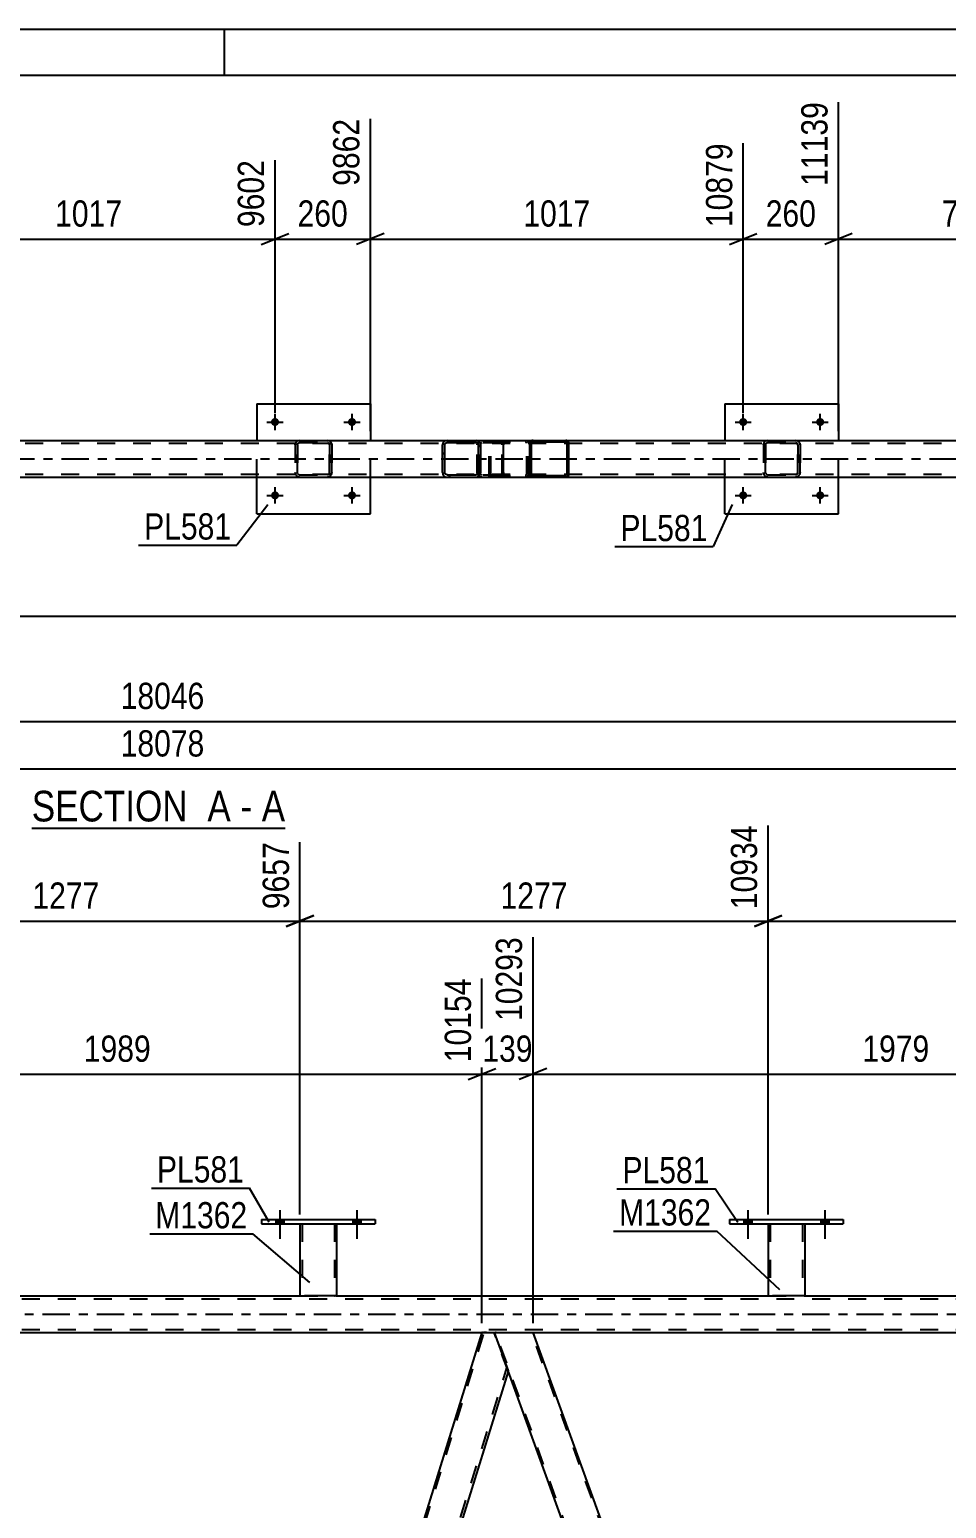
# Model space of a CAD drawing. Header units: millimetres. Extents: x 0 to 841, y 0 to 594.
# Drawn here: x 399.7 to 499.8, y 432.7 to 594 of the extents above; entities that cross this region are included whole.
import ezdxf

# ---------------------------------------------------------------- set-up
doc = ezdxf.new("R2010")
doc.units = ezdxf.units.MM
doc.linetypes.add('DXK_LINE_DOT2', pattern=[3.9198, 1.9599, -1.9599])
doc.linetypes.add('DXK_LINE_DOT3', pattern=[5.9187, 2.979, -0.9799, 0.9799, -0.9799])
doc.styles.add('Arial Narrow', font='ARIALN.TTF', dxfattribs={"height": 0.2})

# ---------------------------------------------------------------- blocks, each defined once
blk = doc.blocks.new('Unknown-318889761-1133')
at = {"color": 5, "linetype": 'Continuous'}
for p, q in [((841, 594), (0, 594)), ((421, 589), (421, 594)), ((836, 589), (5, 589))]:
    blk.add_line(p, q, dxfattribs=at)
blk = doc.blocks.new('Unknown-318889761-11 - 3282')
at = {"color": 6, "linetype": 'Continuous'}
blk.add_line((399.98, 506.89), (427.63, 506.89), dxfattribs=at)
at = {"color": 0, "linetype": 'Continuous'}
for points in [[(418.09, 507.64), (418.09, 511.14), (399.98, 511.14), (399.98, 507.64)], [(421.7, 507.64), (421.7, 511.14), (419.14, 511.14), (419.14, 507.64)], [(424.02, 507.64), (424.02, 511.14), (422.75, 511.14), (422.75, 507.64)], [(427.63, 507.64), (427.63, 511.14), (425.07, 511.14), (425.07, 507.64)]]:
    blk.add_wipeout(points, dxfattribs=at)
at = {"color": 7, "linetype": 'Continuous', "style": 'Arial Narrow'}
for s, p in [('SECTION ', (399.98, 507.64)), ('A', (419.14, 507.64)), ('A', (425.07, 507.64)), ('-', (422.75, 507.64))]:
    blk.add_text(s, height=3.34, dxfattribs=at).set_placement(p)
blk = doc.blocks.new('Part-318889761-3284 - 3282')
at = {"color": 7, "linetype": 'DXK_LINE_DOT2'}
for p, q in [((101.36, 548.88), (516.03, 548.88)), ((445.29, 549.2), (458.24, 549.2)), ((101.36, 545.52), (516.03, 545.52)), ((445.29, 545.2), (458.24, 545.2))]:
    blk.add_line(p, q, dxfattribs=at)
at = {"color": 2, "linetype": 'Continuous'}
for p, q in [((373.11, 549.2), (445.29, 549.2)), ((458.24, 549.2), (516.03, 549.2)), ((373.11, 545.2), (445.29, 545.2)), ((458.24, 545.2), (516.03, 545.2))]:
    blk.add_line(p, q, dxfattribs=at)
at = {"color": 7, "linetype": 'DXK_LINE_DOT3'}
blk.add_line((101.36, 547.2), (516.03, 547.2), dxfattribs=at)
blk = doc.blocks.new('Part-318889761-3288 - 3282')
at = {"linetype": 'Continuous'}
h = blk.add_hatch(dxfattribs=at)
h.set_pattern_fill('', scale=0.7, style=0, pattern_type=0)
h.set_pattern_definition([(45, (448.9728, 548.7182), (-1.5715, 1.5715), [])])
h.paths.add_polyline_path([(448.97, 545.68), (448.97, 548.72), (448.93, 548.9), (448.83, 549.06), (448.66, 549.16), (448.47, 549.2), (445.29, 549.2), (445.09, 549.16), (444.93, 549.06), (444.82, 548.9), (444.78, 548.72), (444.78, 545.68), (444.82, 545.49), (444.93, 545.34), (445.09, 545.23), (445.29, 545.2), (448.47, 545.2), (448.66, 545.23), (448.83, 545.34), (448.93, 545.49)])
h.paths.add_polyline_path([(448.65, 545.51), (448.57, 545.46), (448.47, 545.44), (445.29, 545.44), (445.19, 545.46), (445.11, 545.51), (445.05, 545.59), (445.03, 545.68), (445.03, 548.72), (445.05, 548.81), (445.11, 548.89), (445.19, 548.94), (445.29, 548.96), (448.47, 548.96), (448.57, 548.94), (448.65, 548.89), (448.7, 548.81), (448.72, 548.72), (448.72, 545.68), (448.7, 545.59)])
at = {"color": 2, "linetype": 'Continuous'}
for p, q in [((444.82, 548.9), (444.78, 548.72)), ((444.78, 545.68), (444.78, 548.72)), ((445.03, 548.72), (445.05, 548.81)), ((445.03, 545.68), (445.03, 548.72)), ((445.05, 548.81), (445.11, 548.89)), ((445.29, 549.2), (445.09, 549.16)), ((445.11, 548.89), (445.19, 548.94)), ((445.19, 548.94), (445.29, 548.96)), ((445.29, 549.2), (448.47, 549.2)), ((445.29, 548.96), (448.47, 548.96)), ((448.47, 549.2), (451.17, 549.2)), ((448.66, 549.16), (448.47, 549.2)), ((448.47, 548.96), (448.57, 548.94)), ((448.57, 548.94), (448.65, 548.89)), ((448.65, 548.89), (448.7, 548.81)), ((448.7, 548.81), (448.72, 548.72)), ((448.72, 545.68), (448.72, 548.72)), ((448.97, 548.72), (448.93, 548.9)), ((448.97, 545.68), (448.97, 548.72)), ((451.17, 549.2), (451.28, 549.16)), ((451.28, 549.16), (451.36, 549.06)), ((451.36, 549.06), (451.42, 548.9)), ((451.42, 548.9), (451.44, 548.72)), ((451.44, 545.68), (451.44, 548.72)), ((444.78, 545.68), (444.82, 545.49)), ((445.05, 545.59), (445.03, 545.68)), ((445.11, 545.51), (445.05, 545.59)), ((445.09, 545.23), (445.29, 545.2)), ((445.19, 545.46), (445.11, 545.51)), ((445.29, 545.44), (445.19, 545.46)), ((445.29, 545.44), (448.47, 545.44)), ((445.29, 545.2), (448.47, 545.2)), ((448.57, 545.46), (448.47, 545.44)), ((448.47, 545.2), (448.66, 545.23)), ((448.47, 545.2), (451.17, 545.2)), ((448.65, 545.51), (448.57, 545.46)), ((448.7, 545.59), (448.65, 545.51)), ((448.72, 545.68), (448.7, 545.59)), ((448.93, 545.49), (448.97, 545.68)), ((451.28, 545.23), (451.17, 545.2)), ((451.36, 545.34), (451.28, 545.23)), ((451.42, 545.49), (451.36, 545.34)), ((451.44, 545.68), (451.42, 545.49))]:
    blk.add_line(p, q, dxfattribs=at)
at = {"color": 7, "linetype": 'DXK_LINE_DOT2'}
for p, q in [((445.29, 549.2), (448.47, 549.2)), ((445.29, 548.96), (451.17, 548.96)), ((448.58, 548.72), (448.62, 548.9)), ((448.58, 545.68), (448.58, 548.72)), ((448.85, 548.81), (448.83, 548.72)), ((448.83, 545.68), (448.83, 548.72)), ((448.9, 548.89), (448.85, 548.81)), ((448.89, 549.16), (449.08, 549.2)), ((448.9, 548.89), (448.93, 548.91)), ((448.93, 548.91), (448.98, 548.94)), ((448.98, 548.94), (449.08, 548.96)), ((449.9, 548.96), (449.9, 549.2)), ((451.22, 548.94), (451.17, 548.96)), ((451.27, 548.89), (451.22, 548.94)), ((451.3, 548.81), (451.27, 548.89)), ((451.31, 548.72), (451.3, 548.81)), ((451.31, 545.68), (451.31, 548.72)), ((445.29, 545.44), (451.17, 545.44)), ((445.29, 545.2), (448.47, 545.2)), ((448.62, 545.49), (448.58, 545.68)), ((448.83, 545.68), (448.85, 545.59)), ((448.85, 545.59), (448.9, 545.51)), ((449.08, 545.2), (448.89, 545.23)), ((448.9, 545.51), (448.93, 545.49)), ((448.93, 545.49), (448.98, 545.46)), ((448.98, 545.46), (449.08, 545.44)), ((449.9, 545.2), (449.9, 545.44)), ((451.17, 545.44), (451.22, 545.46)), ((451.22, 545.46), (451.27, 545.51)), ((451.27, 545.51), (451.3, 545.59)), ((451.3, 545.59), (451.31, 545.68))]:
    blk.add_line(p, q, dxfattribs=at)
at = {"color": 2, "linetype": 'Continuous'}
for centre, start, end in [((445.27, 548.7), 111.1941, 156.1506), ((448.48, 548.7), 23.8494, 68.8059), ((445.27, 545.69), 203.8494, 248.8059), ((448.48, 545.69), 291.1941, 336.1506)]:
    blk.add_arc(centre, 0.492, start, end, dxfattribs=at)
at = {"color": 7, "linetype": 'DXK_LINE_DOT2'}
for centre, start, end in [((449.07, 548.7), 111.1941, 156.1506), ((449.07, 545.69), 203.8494, 248.8059)]:
    blk.add_arc(centre, 0.492, start, end, dxfattribs=at)
blk = doc.blocks.new('Part-318889761-3377 - 3282')
at = {"color": 7, "linetype": 'DXK_LINE_DOT2'}
for p, q in [((479.8, 548.72), (479.84, 548.9)), ((479.83, 548.88), (479.8, 548.72)), ((479.8, 548.72), (479.8, 545.68)), ((479.8, 548.72), (479.8, 548.72)), ((479.8, 548.72), (479.8, 545.68)), ((479.84, 548.9), (479.83, 548.88)), ((480.04, 548.72), (480.06, 548.81)), ((480.04, 548.72), (480.06, 548.81)), ((480.04, 548.72), (480.04, 545.68)), ((480.04, 548.72), (480.04, 548.72)), ((480.04, 545.68), (480.04, 548.72)), ((480.06, 548.81), (480.11, 548.89)), ((480.28, 549.2), (480.1, 549.16)), ((480.1, 549.16), (480.28, 549.2)), ((480.11, 548.89), (480.19, 548.94)), ((480.19, 548.94), (480.28, 548.96)), ((480.28, 549.2), (483.32, 549.2)), ((480.28, 548.96), (483.32, 548.96)), ((483.51, 549.16), (483.32, 549.2)), ((483.32, 549.2), (483.51, 549.16)), ((483.32, 548.96), (483.41, 548.94)), ((483.41, 548.94), (483.49, 548.89)), ((483.54, 548.81), (483.49, 548.89)), ((483.56, 548.72), (483.54, 548.81)), ((483.56, 548.72), (483.54, 548.81)), ((483.56, 548.72), (483.56, 545.68)), ((483.56, 548.72), (483.56, 548.72)), ((483.56, 545.68), (483.56, 548.72)), ((483.77, 548.88), (483.77, 548.9)), ((483.77, 548.9), (483.8, 548.72)), ((483.8, 548.72), (483.77, 548.88)), ((483.8, 548.72), (483.8, 545.68)), ((483.8, 548.72), (483.8, 548.72)), ((483.8, 545.68), (483.8, 548.72)), ((479.8, 545.68), (479.8, 545.68)), ((479.8, 545.68), (479.81, 545.65)), ((479.83, 545.54), (479.8, 545.68)), ((479.81, 545.65), (479.83, 545.54)), ((479.83, 545.54), (479.84, 545.49)), ((479.84, 545.49), (479.83, 545.54)), ((480.04, 545.68), (480.04, 545.68)), ((480.06, 545.59), (480.04, 545.68)), ((480.06, 545.59), (480.04, 545.68)), ((480.06, 545.59), (480.11, 545.51)), ((480.1, 545.23), (480.28, 545.2)), ((480.28, 545.2), (480.1, 545.23)), ((480.11, 545.51), (480.19, 545.46)), ((480.19, 545.46), (480.28, 545.44)), ((480.28, 545.44), (483.32, 545.44)), ((480.28, 545.2), (483.32, 545.2)), ((483.32, 545.44), (483.41, 545.46)), ((483.32, 545.2), (483.51, 545.23)), ((483.51, 545.23), (483.32, 545.2)), ((483.41, 545.46), (483.49, 545.51)), ((483.49, 545.51), (483.54, 545.59)), ((483.54, 545.59), (483.56, 545.68)), ((483.54, 545.59), (483.56, 545.68)), ((483.56, 545.68), (483.56, 545.68)), ((483.77, 545.49), (483.78, 545.54)), ((483.78, 545.54), (483.77, 545.49)), ((483.8, 545.68), (483.78, 545.54)), ((483.78, 545.54), (483.8, 545.65)), ((483.8, 545.68), (483.8, 545.68)), ((483.8, 545.65), (483.8, 545.68))]:
    blk.add_line(p, q, dxfattribs=at)
at = {"color": 7, "linetype": 'DXK_LINE_DOT3'}
blk.add_line((481.8, 547.2), (481.8, 547.2), dxfattribs=at)
at = {"color": 7, "linetype": 'DXK_LINE_DOT2'}
for centre, start, end in [((480.28, 548.72), 112.5, 157.5), ((480.28, 548.72), 112.5, 157.5), ((483.32, 548.72), 22.5, 67.5), ((483.32, 548.72), 22.5, 67.5), ((480.28, 545.68), 202.5, 247.5), ((480.28, 545.68), 202.5, 247.5), ((483.32, 545.68), 292.5, 337.5)]:
    blk.add_arc(centre, 0.48, start, end, dxfattribs=at)
blk = doc.blocks.new('Part-318889761-3499 - 3282')
at = {"linetype": 'Continuous'}
h = blk.add_hatch(dxfattribs=at)
h.set_pattern_fill('', scale=0.7, style=0, pattern_type=0)
h.set_pattern_definition([(45, (458.5842, 548.8782), (-1.57154, 1.57154), [])])
h.paths.add_polyline_path([(458.58, 545.52), (458.58, 548.88), (458.56, 549), (458.48, 549.1), (458.37, 549.17), (458.24, 549.2), (454.67, 549.2), (454.54, 549.17), (454.43, 549.1), (454.35, 549), (454.33, 548.88), (454.33, 545.52), (454.35, 545.4), (454.43, 545.29), (454.54, 545.22), (454.67, 545.2), (458.24, 545.2), (458.37, 545.22), (458.48, 545.29), (458.56, 545.4)])
h.paths.add_polyline_path([(458.36, 545.41), (458.31, 545.37), (458.24, 545.36), (454.67, 545.36), (454.6, 545.37), (454.55, 545.41), (454.51, 545.46), (454.5, 545.52), (454.5, 548.88), (454.51, 548.94), (454.55, 548.99), (454.6, 549.03), (454.67, 549.04), (458.24, 549.04), (458.31, 549.03), (458.36, 548.99), (458.4, 548.94), (458.41, 548.88), (458.41, 545.52), (458.4, 545.46)])
at = {"color": 7, "linetype": 'DXK_LINE_DOT2'}
for p, q in [((449.9, 548.9), (449.92, 549)), ((449.9, 548.88), (449.9, 548.9)), ((449.9, 545.52), (449.9, 548.88)), ((450.08, 548.94), (450.07, 548.88)), ((450.07, 545.52), (450.07, 548.88)), ((450.12, 548.99), (450.08, 548.94)), ((450.11, 549.17), (450.24, 549.2)), ((450.17, 549.03), (450.12, 548.99)), ((450.24, 549.04), (450.17, 549.03)), ((450.24, 549.2), (451.17, 549.2)), ((450.24, 549.04), (458.24, 549.04)), ((453.81, 549.2), (453.94, 549.17)), ((453.88, 549.03), (453.81, 549.04)), ((453.93, 548.99), (453.88, 549.03)), ((453.97, 548.94), (453.93, 548.99)), ((453.98, 548.88), (453.97, 548.94)), ((453.98, 545.52), (453.98, 548.88)), ((454.13, 549), (454.15, 548.88)), ((454.15, 545.52), (454.15, 548.88)), ((454.67, 549.2), (458.24, 549.2)), ((449.92, 545.4), (449.9, 545.52)), ((450.07, 545.52), (450.08, 545.46)), ((450.08, 545.46), (450.12, 545.41)), ((450.24, 545.2), (450.11, 545.22)), ((450.12, 545.41), (450.17, 545.37)), ((450.17, 545.37), (450.24, 545.36)), ((450.24, 545.36), (458.24, 545.36)), ((450.24, 545.2), (451.17, 545.2)), ((453.81, 545.36), (453.88, 545.37)), ((453.94, 545.22), (453.81, 545.2)), ((453.88, 545.37), (453.93, 545.41)), ((453.93, 545.41), (453.97, 545.46)), ((453.97, 545.46), (453.98, 545.52)), ((454.15, 545.52), (454.13, 545.4)), ((454.67, 545.2), (458.24, 545.2))]:
    blk.add_line(p, q, dxfattribs=at)
at = {"color": 2, "linetype": 'Continuous'}
for p, q in [((451.17, 549.2), (454.67, 549.2)), ((454.35, 549), (454.33, 548.88)), ((454.33, 545.52), (454.33, 548.88)), ((454.5, 548.88), (454.51, 548.94)), ((454.5, 545.52), (454.5, 548.88)), ((454.51, 548.94), (454.55, 548.99)), ((454.67, 549.2), (454.54, 549.17)), ((454.55, 548.99), (454.6, 549.03)), ((454.6, 549.03), (454.67, 549.04)), ((454.67, 549.2), (458.24, 549.2)), ((454.67, 549.04), (458.24, 549.04)), ((458.37, 549.17), (458.24, 549.2)), ((458.24, 549.04), (458.31, 549.03)), ((458.31, 549.03), (458.36, 548.99)), ((458.36, 548.99), (458.4, 548.94)), ((458.4, 548.94), (458.41, 548.88)), ((458.41, 545.52), (458.41, 548.88)), ((458.58, 548.88), (458.56, 549)), ((458.58, 545.52), (458.58, 548.88)), ((451.17, 545.2), (454.67, 545.2)), ((454.33, 545.52), (454.35, 545.4)), ((454.51, 545.46), (454.5, 545.52)), ((454.55, 545.41), (454.51, 545.46)), ((454.54, 545.22), (454.67, 545.2)), ((454.6, 545.37), (454.55, 545.41)), ((454.67, 545.36), (454.6, 545.37)), ((454.67, 545.36), (458.24, 545.36)), ((454.67, 545.2), (458.24, 545.2)), ((458.31, 545.37), (458.24, 545.36)), ((458.24, 545.2), (458.37, 545.22)), ((458.36, 545.41), (458.31, 545.37)), ((458.4, 545.46), (458.36, 545.41)), ((458.41, 545.52), (458.4, 545.46)), ((458.56, 545.4), (458.58, 545.52))]:
    blk.add_line(p, q, dxfattribs=at)
at = {"color": 7, "linetype": 'DXK_LINE_DOT2'}
for centre, start, end in [((453.83, 548.86), 24.32, 69.2417), ((450.22, 545.53), 204.32, 249.2417), ((453.83, 545.53), 290.7583, 335.68)]:
    blk.add_arc(centre, 0.331, start, end, dxfattribs=at)
at = {"color": 2, "linetype": 'Continuous'}
for centre, start, end in [((454.66, 548.86), 110.7583, 155.68), ((458.26, 548.86), 24.32, 69.2417), ((454.66, 545.53), 204.32, 249.2417), ((458.26, 545.53), 290.7583, 335.68)]:
    blk.add_arc(centre, 0.331, start, end, dxfattribs=at)
blk = doc.blocks.new('Part-318889761-3376 - 3282')
at = {"color": 2, "linetype": 'Continuous'}
for p, q in [((475.6, 553.2), (475.6, 549.2)), ((475.6, 553.2), (488, 553.2)), ((488, 553.2), (488, 549.2)), ((475.6, 541.2), (475.6, 545.2)), ((488, 541.2), (488, 545.2)), ((475.6, 541.2), (488, 541.2))]:
    blk.add_line(p, q, dxfattribs=at)
at = {"color": 7, "linetype": 'DXK_LINE_DOT2'}
for p, q in [((475.6, 545.2), (475.6, 549.2)), ((488, 545.2), (488, 549.2))]:
    blk.add_line(p, q, dxfattribs=at)
blk = doc.blocks.new('Part-318889761-3382 - 3282')
at = {"color": 2, "linetype": 'Continuous'}
for p, q in [((424.52, 553.2), (424.52, 549.2)), ((424.52, 553.2), (436.92, 553.2)), ((436.92, 553.2), (436.92, 549.2)), ((424.52, 541.2), (424.52, 545.2)), ((436.92, 541.2), (436.92, 545.2)), ((424.52, 541.2), (436.92, 541.2))]:
    blk.add_line(p, q, dxfattribs=at)
at = {"color": 7, "linetype": 'DXK_LINE_DOT2'}
for p, q in [((424.52, 545.2), (424.52, 549.2)), ((436.92, 545.2), (436.92, 549.2))]:
    blk.add_line(p, q, dxfattribs=at)
blk = doc.blocks.new('Part-318889761-3419 - 3282')
at = {"color": 7, "linetype": 'DXK_LINE_DOT2'}
for p, q in [((428.72, 548.72), (428.76, 548.9)), ((428.75, 548.88), (428.72, 548.72)), ((428.72, 548.72), (428.72, 545.68)), ((428.72, 548.72), (428.72, 548.72)), ((428.72, 548.72), (428.72, 545.68)), ((428.76, 548.9), (428.75, 548.88)), ((428.96, 548.72), (428.98, 548.81)), ((428.96, 548.72), (428.98, 548.81)), ((428.96, 548.72), (428.96, 545.68)), ((428.96, 548.72), (428.96, 548.72)), ((428.96, 545.68), (428.96, 548.72)), ((428.98, 548.81), (429.03, 548.89)), ((429.2, 549.2), (429.02, 549.16)), ((429.02, 549.16), (429.2, 549.2)), ((429.03, 548.89), (429.11, 548.94)), ((429.11, 548.94), (429.2, 548.96)), ((429.2, 549.2), (432.24, 549.2)), ((429.2, 548.96), (432.24, 548.96)), ((432.43, 549.16), (432.24, 549.2)), ((432.24, 549.2), (432.43, 549.16)), ((432.24, 548.96), (432.33, 548.94)), ((432.33, 548.94), (432.41, 548.89)), ((432.46, 548.81), (432.41, 548.89)), ((432.48, 548.72), (432.46, 548.81)), ((432.48, 548.72), (432.46, 548.81)), ((432.48, 548.72), (432.48, 545.68)), ((432.48, 548.72), (432.48, 548.72)), ((432.48, 545.68), (432.48, 548.72)), ((432.69, 548.88), (432.69, 548.9)), ((432.69, 548.9), (432.72, 548.72)), ((432.72, 548.72), (432.69, 548.88)), ((432.72, 548.72), (432.72, 545.68)), ((432.72, 548.72), (432.72, 548.72)), ((432.72, 545.68), (432.72, 548.72)), ((428.72, 545.68), (428.72, 545.68)), ((428.72, 545.68), (428.73, 545.65)), ((428.75, 545.54), (428.72, 545.68)), ((428.73, 545.65), (428.75, 545.54)), ((428.75, 545.54), (428.76, 545.49)), ((428.76, 545.49), (428.75, 545.54)), ((428.96, 545.68), (428.96, 545.68)), ((428.98, 545.59), (428.96, 545.68)), ((428.98, 545.59), (428.96, 545.68)), ((428.98, 545.59), (429.03, 545.51)), ((429.02, 545.23), (429.2, 545.2)), ((429.2, 545.2), (429.02, 545.23)), ((429.03, 545.51), (429.11, 545.46)), ((429.11, 545.46), (429.2, 545.44)), ((429.2, 545.44), (432.24, 545.44)), ((429.2, 545.2), (432.24, 545.2)), ((432.24, 545.44), (432.33, 545.46)), ((432.24, 545.2), (432.43, 545.23)), ((432.43, 545.23), (432.24, 545.2)), ((432.33, 545.46), (432.41, 545.51)), ((432.41, 545.51), (432.46, 545.59)), ((432.46, 545.59), (432.48, 545.68)), ((432.46, 545.59), (432.48, 545.68)), ((432.48, 545.68), (432.48, 545.68)), ((432.69, 545.49), (432.7, 545.54)), ((432.7, 545.54), (432.69, 545.49)), ((432.72, 545.68), (432.7, 545.54)), ((432.7, 545.54), (432.72, 545.65)), ((432.72, 545.68), (432.72, 545.68)), ((432.72, 545.65), (432.72, 545.68))]:
    blk.add_line(p, q, dxfattribs=at)
at = {"color": 7, "linetype": 'DXK_LINE_DOT3'}
blk.add_line((430.72, 547.2), (430.72, 547.2), dxfattribs=at)
at = {"color": 7, "linetype": 'DXK_LINE_DOT2'}
for centre, start, end in [((429.2, 548.72), 112.5, 157.5), ((429.2, 548.72), 112.5, 157.5), ((432.24, 548.72), 22.5, 67.5), ((432.24, 548.72), 22.5, 67.5), ((429.2, 545.68), 202.5, 247.5), ((429.2, 545.68), 202.5, 247.5), ((432.24, 545.68), 292.5, 337.5)]:
    blk.add_arc(centre, 0.48, start, end, dxfattribs=at)
blk = doc.blocks.new('Bolt-318889761-3530 - 3282')
at = {"linetype": 'Continuous'}
for points in [[(477.16, 543.2, -1), (478.04, 543.2, -1)], [(485.56, 543.2, -1), (486.44, 543.2, -1)]]:
    blk.add_hatch(color=1, dxfattribs=at).paths.add_polyline_path(points)
at = {"color": 1, "linetype": 'Continuous'}
for p, q in [((477.6, 542.32), (477.6, 544.08)), ((486, 542.32), (486, 544.08)), ((476.72, 543.2), (478.48, 543.2)), ((485.12, 543.2), (486.88, 543.2))]:
    blk.add_line(p, q, dxfattribs=at)
blk = doc.blocks.new('Bolt-318889761-3531 - 3282')
at = {"linetype": 'Continuous'}
for points in [[(477.16, 551.2, -1), (478.04, 551.2, -1)], [(485.56, 551.2, -1), (486.44, 551.2, -1)]]:
    blk.add_hatch(color=1, dxfattribs=at).paths.add_polyline_path(points)
at = {"color": 1, "linetype": 'Continuous'}
for p, q in [((477.6, 550.32), (477.6, 552.08)), ((486, 550.32), (486, 552.08)), ((476.72, 551.2), (478.48, 551.2)), ((485.12, 551.2), (486.88, 551.2))]:
    blk.add_line(p, q, dxfattribs=at)
blk = doc.blocks.new('Bolt-318889761-3532 - 3282')
at = {"linetype": 'Continuous'}
for points in [[(426.08, 543.2, -1), (426.96, 543.2, -1)], [(434.48, 543.2, -1), (435.36, 543.2, -1)]]:
    blk.add_hatch(color=1, dxfattribs=at).paths.add_polyline_path(points)
at = {"color": 1, "linetype": 'Continuous'}
for p, q in [((426.52, 542.32), (426.52, 544.08)), ((434.92, 542.32), (434.92, 544.08)), ((425.64, 543.2), (427.4, 543.2)), ((434.04, 543.2), (435.8, 543.2))]:
    blk.add_line(p, q, dxfattribs=at)
blk = doc.blocks.new('Bolt-318889761-3533 - 3282')
at = {"linetype": 'Continuous'}
for points in [[(426.08, 551.2, -1), (426.96, 551.2, -1)], [(434.48, 551.2, -1), (435.36, 551.2, -1)]]:
    blk.add_hatch(color=1, dxfattribs=at).paths.add_polyline_path(points)
at = {"color": 1, "linetype": 'Continuous'}
for p, q in [((426.52, 550.32), (426.52, 552.08)), ((434.92, 550.32), (434.92, 552.08)), ((425.64, 551.2), (427.4, 551.2)), ((434.04, 551.2), (435.8, 551.2))]:
    blk.add_line(p, q, dxfattribs=at)
blk = doc.blocks.new('Part-318889761-1607 - 1356')
at = {"color": 7, "linetype": 'DXK_LINE_DOT2'}
for p, q in [((57.88, 455.59), (516.55, 455.59)), ((429.24, 455.91), (433.24, 455.91)), ((480.32, 455.91), (484.32, 455.91)), ((57.88, 452.23), (516.55, 452.23)), ((449.1, 451.91), (454.67, 451.91))]:
    blk.add_line(p, q, dxfattribs=at)
at = {"color": 2, "linetype": 'Continuous'}
for p, q in [((382.16, 455.91), (429.24, 455.91)), ((433.24, 455.91), (480.32, 455.91)), ((484.32, 455.91), (516.55, 455.91)), ((369.54, 451.91), (449.1, 451.91)), ((454.67, 451.91), (516.55, 451.91))]:
    blk.add_line(p, q, dxfattribs=at)
at = {"color": 7, "linetype": 'DXK_LINE_DOT3'}
blk.add_line((57.88, 453.91), (516.55, 453.91), dxfattribs=at)
blk = doc.blocks.new('Bolt-318889761-1457 - 1356')
at = {"linetype": 'Continuous'}
for points in [[(477.68, 463.75), (478.56, 463.75), (478.56, 464.23), (477.68, 464.23)], [(486.08, 463.75), (486.96, 463.75), (486.96, 464.23), (486.08, 464.23)]]:
    blk.add_hatch(color=1, dxfattribs=at).paths.add_polyline_path(points)
at = {"color": 1, "linetype": 'Continuous'}
for p, q in [((478.12, 465.23), (478.12, 462.11)), ((486.52, 465.23), (486.52, 462.11)), ((477.68, 464.23), (477.68, 463.75)), ((478.56, 464.23), (478.56, 463.75)), ((486.08, 464.23), (486.08, 463.75)), ((486.96, 464.23), (486.96, 463.75))]:
    blk.add_line(p, q, dxfattribs=at)
blk = doc.blocks.new('Part-318889761-1643 - 1356')
at = {"color": 7, "linetype": 'DXK_LINE_DOT2'}
for p, q in [((497.67, 333.79), (534.09, 450.63)), ((534.34, 450.63), (533.83, 450.63)), ((500.39, 330.7), (536.96, 448.04)), ((537.1, 447.66), (537.08, 447.71)), ((537.1, 447.66), (537.08, 447.71)), ((497.53, 334.17), (497.95, 335.51)), ((502.14, 335.51), (500.64, 330.7)), ((498.79, 330.7), (497.53, 334.17)), ((500.64, 330.7), (498.79, 330.7))]:
    blk.add_line(p, q, dxfattribs=at)
at = {"color": 2, "linetype": 'Continuous'}
for p, q in [((497.95, 335.51), (533.83, 450.63)), ((536.02, 450.63), (534.34, 450.63)), ((537.08, 447.71), (536.02, 450.63)), ((502.14, 335.51), (537.1, 447.66))]:
    blk.add_line(p, q, dxfattribs=at)
blk = doc.blocks.new('Part-318889761-1690 - 1356')
at = {"color": 2, "linetype": 'Continuous'}
for p, q in [((365.28, 451.91), (365.31, 451.91)), ((365.31, 451.91), (365.38, 451.91)), ((365.38, 451.91), (365.62, 451.91)), ((369.54, 451.91), (365.62, 451.91)), ((412.41, 334.12), (369.54, 451.91)), ((409.4, 330.7), (366.81, 447.71))]:
    blk.add_line(p, q, dxfattribs=at)
at = {"color": 7, "linetype": 'DXK_LINE_DOT2'}
for p, q in [((365.28, 451.91), (365.38, 451.91)), ((365.28, 451.91), (366.81, 447.71)), ((409.57, 330.7), (365.45, 451.91)), ((365.47, 451.91), (365.45, 451.91)), ((365.45, 451.91), (365.47, 451.91)), ((365.49, 451.91), (365.47, 451.91)), ((413.49, 330.7), (369.37, 451.91)), ((413.66, 330.7), (412.41, 334.12)), ((413.66, 330.7), (409.4, 330.7))]:
    blk.add_line(p, q, dxfattribs=at)
blk = doc.blocks.new('Part-318889761-1709 - 1356')
at = {"color": 2, "linetype": 'Continuous'}
for p, q in [((476.12, 464.23), (476.12, 463.75)), ((476.12, 464.23), (488.52, 464.23)), ((476.12, 463.75), (488.52, 463.75)), ((488.52, 464.23), (488.52, 463.75))]:
    blk.add_line(p, q, dxfattribs=at)
blk = doc.blocks.new('Part-318889761-1714 - 1356')
at = {"color": 7, "linetype": 'DXK_LINE_DOT2'}
for p, q in [((480.32, 463.76), (484.32, 463.76)), ((480.32, 463.75), (480.32, 463.76)), ((480.32, 463.76), (480.32, 463.75)), ((480.56, 463.76), (480.56, 455.91)), ((484.08, 463.76), (484.08, 455.91)), ((484.32, 463.76), (484.32, 463.75)), ((484.32, 463.75), (484.32, 463.76)), ((484.07, 455.91), (484.08, 455.91))]:
    blk.add_line(p, q, dxfattribs=at)
at = {"color": 2, "linetype": 'Continuous'}
for p, q in [((480.32, 463.75), (480.32, 455.91)), ((484.32, 463.75), (484.32, 455.91)), ((480.32, 455.91), (480.8, 455.91)), ((484.29, 455.91), (480.8, 455.91)), ((484.32, 455.91), (484.29, 455.91))]:
    blk.add_line(p, q, dxfattribs=at)
blk = doc.blocks.new('Bolt-318889761-1739 - 1356')
at = {"linetype": 'Continuous'}
for points in [[(426.6, 463.75), (427.48, 463.75), (427.48, 464.23), (426.6, 464.23)], [(435, 463.75), (435.88, 463.75), (435.88, 464.23), (435, 464.23)]]:
    blk.add_hatch(color=1, dxfattribs=at).paths.add_polyline_path(points)
at = {"color": 1, "linetype": 'Continuous'}
for p, q in [((427.04, 465.23), (427.04, 462.11)), ((435.44, 465.23), (435.44, 462.11)), ((426.6, 464.23), (426.6, 463.75)), ((427.48, 464.23), (427.48, 463.75)), ((435, 464.23), (435, 463.75)), ((435.88, 464.23), (435.88, 463.75))]:
    blk.add_line(p, q, dxfattribs=at)
blk = doc.blocks.new('Bolt-318889761-1771 - 1356')
at = {"linetype": 'Continuous'}
for points in [[(426.6, 463.75), (427.48, 463.75), (427.48, 464.23), (426.6, 464.23)], [(435, 463.75), (435.88, 463.75), (435.88, 464.23), (435, 464.23)]]:
    blk.add_hatch(color=1, dxfattribs=at).paths.add_polyline_path(points)
at = {"color": 1, "linetype": 'Continuous'}
for p, q in [((427.04, 465.23), (427.04, 462.11)), ((435.44, 465.23), (435.44, 462.11)), ((426.6, 464.23), (426.6, 463.75)), ((427.48, 464.23), (427.48, 463.75)), ((435, 464.23), (435, 463.75)), ((435.88, 464.23), (435.88, 463.75))]:
    blk.add_line(p, q, dxfattribs=at)
blk = doc.blocks.new('Bolt-318889761-1777 - 1356')
at = {"linetype": 'Continuous'}
for points in [[(477.68, 463.75), (478.56, 463.75), (478.56, 464.23), (477.68, 464.23)], [(486.08, 463.75), (486.96, 463.75), (486.96, 464.23), (486.08, 464.23)]]:
    blk.add_hatch(color=1, dxfattribs=at).paths.add_polyline_path(points)
at = {"color": 1, "linetype": 'Continuous'}
for p, q in [((478.12, 465.23), (478.12, 462.11)), ((486.52, 465.23), (486.52, 462.11)), ((477.68, 464.23), (477.68, 463.75)), ((478.56, 464.23), (478.56, 463.75)), ((486.08, 464.23), (486.08, 463.75)), ((486.96, 464.23), (486.96, 463.75))]:
    blk.add_line(p, q, dxfattribs=at)
blk = doc.blocks.new('Part-318889761-1847 - 1356')
at = {"color": 2, "linetype": 'Continuous'}
for p, q in [((425.04, 464.23), (425.04, 463.75)), ((425.04, 464.23), (437.44, 464.23)), ((425.04, 463.75), (437.44, 463.75)), ((437.44, 464.23), (437.44, 463.75))]:
    blk.add_line(p, q, dxfattribs=at)
blk = doc.blocks.new('Part-318889761-1852 - 1356')
at = {"color": 7, "linetype": 'DXK_LINE_DOT2'}
for p, q in [((429.24, 463.76), (433.24, 463.76)), ((429.24, 463.75), (429.24, 463.76)), ((429.24, 463.76), (429.24, 463.75)), ((429.48, 463.76), (429.48, 455.91)), ((433, 463.76), (433, 455.91)), ((433.24, 463.76), (433.24, 463.75)), ((433.24, 463.75), (433.24, 463.76)), ((432.98, 455.91), (433, 455.91))]:
    blk.add_line(p, q, dxfattribs=at)
at = {"color": 2, "linetype": 'Continuous'}
for p, q in [((429.24, 463.75), (429.24, 455.91)), ((433.24, 463.75), (433.24, 455.91)), ((429.24, 455.91), (429.72, 455.91)), ((433.21, 455.91), (429.72, 455.91)), ((433.24, 455.91), (433.21, 455.91))]:
    blk.add_line(p, q, dxfattribs=at)
blk = doc.blocks.new('Part-318889761-1857 - 1356')
at = {"color": 2, "linetype": 'Continuous'}
for p, q in [((450.42, 451.91), (450.44, 451.91)), ((450.44, 451.91), (450.52, 451.91)), ((450.52, 451.91), (450.76, 451.91)), ((450.76, 451.91), (454.67, 451.91)), ((497.04, 335.51), (454.67, 451.91)), ((492.78, 335.51), (451.95, 447.71))]:
    blk.add_line(p, q, dxfattribs=at)
at = {"color": 7, "linetype": 'DXK_LINE_DOT2'}
for p, q in [((450.42, 451.91), (450.52, 451.91)), ((451.95, 447.71), (450.42, 451.91)), ((494.71, 330.7), (450.59, 451.91)), ((450.6, 451.91), (450.59, 451.91)), ((450.59, 451.91), (450.6, 451.91)), ((450.63, 451.91), (450.6, 451.91)), ((498.62, 330.7), (454.5, 451.91)), ((494.54, 330.7), (492.78, 335.51)), ((498.79, 330.7), (497.04, 335.51)), ((498.79, 330.7), (494.54, 330.7))]:
    blk.add_line(p, q, dxfattribs=at)
blk = doc.blocks.new('Part-318889761-1912 - 1356')
at = {"color": 2, "linetype": 'Continuous'}
for p, q in [((449.1, 451.91), (412.4, 334.17)), ((449.14, 451.91), (449.1, 451.91)), ((449.14, 451.91), (449.6, 451.91)), ((449.6, 451.91), (450.42, 451.91)), ((450.42, 451.91), (451.95, 447.71)), ((451.96, 447.66), (415.5, 330.7)), ((413.66, 330.7), (412.41, 334.12))]:
    blk.add_line(p, q, dxfattribs=at)
at = {"color": 7, "linetype": 'DXK_LINE_DOT2'}
for p, q in [((412.53, 333.79), (449.35, 451.91)), ((449.6, 451.91), (449.25, 451.91)), ((415.25, 330.7), (451.83, 448.04)), ((451.95, 447.71), (451.96, 447.66)), ((412.4, 334.17), (412.41, 334.12)), ((415.5, 330.7), (413.66, 330.7))]:
    blk.add_line(p, q, dxfattribs=at)
blk = doc.blocks.new('StraightDimension-318889761-3810 - 3282')
at = {"color": 7, "linetype": 'Continuous'}
blk.add_line((64.24, 530.03), (707.81, 530.03), dxfattribs=at)
blk = doc.blocks.new('StraightDimension-318889761-3712 - 3282')
at = {"color": 7, "linetype": 'Continuous'}
blk.add_line((63.6, 513.37), (764.9, 513.37), dxfattribs=at)
at = {"color": 0}
blk.add_wipeout([(419.42, 514.12), (419.42, 518.32), (409.08, 518.32), (409.08, 514.12)], dxfattribs=at)
at = {"color": 3, "style": 'Arial Narrow'}
blk.add_text('18078', height=2.863, dxfattribs=at).set_placement((409.68, 514.72))
blk = doc.blocks.new('StraightDimension-318889761-4013 - 3282')
at = {"color": 7, "linetype": 'Continuous'}
for p, q in [((385.84, 550.2), (385.84, 584.27)), ((426.52, 552.2), (426.52, 579.77)), ((387.34, 571.76), (384.34, 570.56)), ((385.84, 571.16), (426.52, 571.16)), ((425.02, 570.56), (428.02, 571.76))]:
    blk.add_line(p, q, dxfattribs=at)
at = {"color": 0, "linetype": 'Continuous'}
blk.add_wipeout([(425.92, 580.37), (421.72, 580.37), (421.72, 571.86), (425.92, 571.86)], dxfattribs=at)
at = {"color": 0}
blk.add_wipeout([(410.44, 571.91), (410.44, 576.11), (401.93, 576.11), (401.93, 571.91)], dxfattribs=at)
at = {"color": 3, "linetype": 'Continuous', "style": 'Arial Narrow'}
blk.add_text('9602', height=2.863, rotation=90.0002, dxfattribs=at).set_placement((425.32, 572.46))
at = {"color": 3, "style": 'Arial Narrow'}
blk.add_text('1017', height=2.863, dxfattribs=at).set_placement((402.53, 572.51))
blk = doc.blocks.new('StraightDimension-318889761-4031 - 3282')
at = {"color": 7, "linetype": 'Continuous'}
for p, q in [((436.92, 550.2), (436.92, 584.27)), ((426.52, 552.2), (426.52, 579.77)), ((425.02, 570.56), (428.02, 571.76)), ((426.52, 571.16), (436.92, 571.16)), ((438.42, 571.76), (435.42, 570.56))]:
    blk.add_line(p, q, dxfattribs=at)
at = {"color": 0}
blk.add_wipeout([(435.06, 571.91), (435.06, 576.11), (428.38, 576.11), (428.38, 571.91)], dxfattribs=at)
at = {"color": 3, "style": 'Arial Narrow'}
blk.add_text('260', height=2.863, dxfattribs=at).set_placement((428.98, 572.51))
at = {"color": 0, "linetype": 'Continuous'}
blk.add_wipeout([(436.32, 584.87), (432.12, 584.87), (432.12, 576.36), (436.32, 576.36)], dxfattribs=at)
at = {"color": 3, "linetype": 'Continuous', "style": 'Arial Narrow'}
blk.add_text('9862', height=2.863, rotation=90.0002, dxfattribs=at).set_placement((435.72, 576.96))
blk = doc.blocks.new('StraightDimension-318889761-4049 - 3282')
at = {"color": 7, "linetype": 'Continuous'}
for p, q in [((436.92, 550.2), (436.92, 584.27)), ((477.6, 552.2), (477.6, 581.6)), ((438.42, 571.76), (435.42, 570.56)), ((436.92, 571.16), (477.6, 571.16)), ((476.1, 570.56), (479.1, 571.76))]:
    blk.add_line(p, q, dxfattribs=at)
at = {"color": 0, "linetype": 'Continuous'}
blk.add_wipeout([(477, 582.2), (472.8, 582.2), (472.8, 571.86), (477, 571.86)], dxfattribs=at)
at = {"color": 0}
blk.add_wipeout([(461.52, 571.91), (461.52, 576.11), (453.01, 576.11), (453.01, 571.91)], dxfattribs=at)
at = {"color": 3, "linetype": 'Continuous', "style": 'Arial Narrow'}
blk.add_text('10879', height=2.863, rotation=90.0002, dxfattribs=at).set_placement((476.4, 572.46))
at = {"color": 3, "style": 'Arial Narrow'}
blk.add_text('1017', height=2.863, dxfattribs=at).set_placement((453.61, 572.51))
blk = doc.blocks.new('StraightDimension-318889761-4067 - 3282')
at = {"color": 7, "linetype": 'Continuous'}
for p, q in [((488, 550.2), (488, 586.1)), ((477.6, 552.2), (477.6, 581.6)), ((476.1, 570.56), (479.1, 571.76)), ((477.6, 571.16), (488, 571.16)), ((489.5, 571.76), (486.5, 570.56))]:
    blk.add_line(p, q, dxfattribs=at)
at = {"color": 0}
blk.add_wipeout([(486.15, 571.91), (486.15, 576.11), (479.46, 576.11), (479.46, 571.91)], dxfattribs=at)
at = {"color": 3, "style": 'Arial Narrow'}
blk.add_text('260', height=2.863, dxfattribs=at).set_placement((480.06, 572.51))
at = {"color": 0, "linetype": 'Continuous'}
blk.add_wipeout([(487.4, 586.7), (483.2, 586.7), (483.2, 576.36), (487.4, 576.36)], dxfattribs=at)
at = {"color": 3, "linetype": 'Continuous', "style": 'Arial Narrow'}
blk.add_text('11139', height=2.863, rotation=90.0002, dxfattribs=at).set_placement((486.8, 576.96))
blk = doc.blocks.new('StraightDimension-318889761-4085 - 3282')
at = {"color": 7, "linetype": 'Continuous'}
for p, q in [((488, 550.2), (488, 586.1)), ((516.03, 550.2), (516.03, 581.6)), ((489.5, 571.76), (486.5, 570.56)), ((488, 571.16), (516.03, 571.16)), ((514.53, 570.56), (517.53, 571.76))]:
    blk.add_line(p, q, dxfattribs=at)
at = {"color": 0, "linetype": 'Continuous'}
blk.add_wipeout([(515.43, 582.2), (511.23, 582.2), (511.23, 571.86), (515.43, 571.86)], dxfattribs=at)
at = {"color": 0}
blk.add_wipeout([(505.36, 571.91), (505.36, 576.11), (498.67, 576.11), (498.67, 571.91)], dxfattribs=at)
at = {"color": 3, "linetype": 'Continuous', "style": 'Arial Narrow'}
blk.add_text('11840', height=2.863, rotation=90.0002, dxfattribs=at).set_placement((514.83, 572.46))
at = {"color": 3, "style": 'Arial Narrow'}
blk.add_text('701', height=2.863, dxfattribs=at).set_placement((499.27, 572.51))
blk = doc.blocks.new('StraightDimension-318889761-34112 - 3282')
at = {"color": 7, "linetype": 'Continuous'}
blk.add_line((64.24, 518.55), (764.26, 518.55), dxfattribs=at)
at = {"color": 0}
blk.add_wipeout([(419.42, 519.3), (419.42, 523.5), (409.08, 523.5), (409.08, 519.3)], dxfattribs=at)
at = {"color": 3, "style": 'Arial Narrow'}
blk.add_text('18046', height=2.863, dxfattribs=at).set_placement((409.68, 519.9))
blk = doc.blocks.new('StraightDimension-318889761-1976 - 1356')
at = {"color": 7, "linetype": 'Continuous'}
for p, q in [((480.32, 464.76), (480.32, 507.21)), ((531.4, 464.76), (531.4, 507.21)), ((481.82, 497.37), (478.82, 496.17)), ((480.32, 496.77), (531.4, 496.77)), ((529.9, 496.17), (532.9, 497.37))]:
    blk.add_line(p, q, dxfattribs=at)
at = {"color": 0, "linetype": 'Continuous'}
blk.add_wipeout([(530.8, 507.81), (526.6, 507.81), (526.6, 497.47), (530.8, 497.47)], dxfattribs=at)
at = {"color": 0}
blk.add_wipeout([(510.12, 497.52), (510.12, 501.72), (501.61, 501.72), (501.61, 497.52)], dxfattribs=at)
at = {"color": 3, "linetype": 'Continuous', "style": 'Arial Narrow'}
blk.add_text('12211', height=2.863, rotation=90.0002, dxfattribs=at).set_placement((530.2, 498.07))
at = {"color": 3, "style": 'Arial Narrow'}
blk.add_text('1277', height=2.863, dxfattribs=at).set_placement((502.21, 498.12))
blk = doc.blocks.new('StraightDimension-318889761-1977 - 1356')
at = {"color": 7, "linetype": 'Continuous'}
for p, q in [((480.32, 464.76), (480.32, 507.21)), ((429.24, 464.76), (429.24, 505.38)), ((430.74, 497.37), (427.74, 496.17)), ((429.24, 496.77), (480.32, 496.77)), ((478.82, 496.17), (481.82, 497.37))]:
    blk.add_line(p, q, dxfattribs=at)
at = {"color": 0, "linetype": 'Continuous'}
blk.add_wipeout([(479.72, 507.81), (475.52, 507.81), (475.52, 497.47), (479.72, 497.47)], dxfattribs=at)
at = {"color": 0}
blk.add_wipeout([(459.04, 497.52), (459.04, 501.72), (450.53, 501.72), (450.53, 497.52)], dxfattribs=at)
at = {"color": 3, "linetype": 'Continuous', "style": 'Arial Narrow'}
blk.add_text('10934', height=2.863, rotation=90.0002, dxfattribs=at).set_placement((479.12, 498.07))
at = {"color": 3, "style": 'Arial Narrow'}
blk.add_text('1277', height=2.863, dxfattribs=at).set_placement((451.13, 498.12))
blk = doc.blocks.new('StraightDimension-318889761-1978 - 1356')
at = {"color": 7, "linetype": 'Continuous'}
for p, q in [((378.16, 464.76), (378.16, 505.38)), ((429.24, 464.76), (429.24, 505.38)), ((379.66, 497.37), (376.66, 496.17)), ((378.16, 496.77), (429.24, 496.77)), ((427.74, 496.17), (430.74, 497.37))]:
    blk.add_line(p, q, dxfattribs=at)
at = {"color": 0, "linetype": 'Continuous'}
blk.add_wipeout([(428.64, 505.98), (424.44, 505.98), (424.44, 497.47), (428.64, 497.47)], dxfattribs=at)
at = {"color": 0}
blk.add_wipeout([(407.96, 497.52), (407.96, 501.72), (399.45, 501.72), (399.45, 497.52)], dxfattribs=at)
at = {"color": 3, "linetype": 'Continuous', "style": 'Arial Narrow'}
blk.add_text('9657', height=2.863, rotation=90.0002, dxfattribs=at).set_placement((428.04, 498.07))
at = {"color": 3, "style": 'Arial Narrow'}
blk.add_text('1277', height=2.863, dxfattribs=at).set_placement((400.05, 498.12))
blk = doc.blocks.new('StraightDimension-318889761-2226 - 1356')
at = {"color": 7, "linetype": 'Continuous'}
for p, q in [((369.54, 452.91), (369.54, 493.19)), ((449.1, 452.91), (449.1, 490.52)), ((371.04, 480.68), (368.04, 479.48)), ((447.6, 479.48), (450.6, 480.68)), ((369.54, 480.08), (449.1, 480.08))]:
    blk.add_line(p, q, dxfattribs=at)
at = {"color": 0, "linetype": 'Continuous'}
blk.add_wipeout([(448.5, 491.12), (444.3, 491.12), (444.3, 480.78), (448.5, 480.78)], dxfattribs=at)
at = {"color": 0}
blk.add_wipeout([(413.58, 480.83), (413.58, 485.03), (405.06, 485.03), (405.06, 480.83)], dxfattribs=at)
at = {"color": 3, "linetype": 'Continuous', "style": 'Arial Narrow'}
blk.add_text('10154', height=2.863, rotation=90.0002, dxfattribs=at).set_placement((447.9, 481.38))
at = {"color": 3, "style": 'Arial Narrow'}
blk.add_text('1989', height=2.863, dxfattribs=at).set_placement((405.66, 481.43))
blk = doc.blocks.new('StraightDimension-318889761-2241 - 1356')
at = {"color": 7, "linetype": 'Continuous'}
for p, q in [((454.67, 452.91), (454.67, 495.02)), ((449.1, 452.91), (449.1, 490.52)), ((447.6, 479.48), (450.6, 480.68)), ((456.17, 480.68), (453.17, 479.48)), ((449.1, 480.08), (454.67, 480.08))]:
    blk.add_line(p, q, dxfattribs=at)
at = {"color": 0}
blk.add_wipeout([(455.23, 480.83), (455.23, 485.03), (448.54, 485.03), (448.54, 480.83)], dxfattribs=at)
at = {"color": 3, "style": 'Arial Narrow'}
blk.add_text('139', height=2.863, dxfattribs=at).set_placement((449.14, 481.43))
at = {"color": 0, "linetype": 'Continuous'}
blk.add_wipeout([(454.07, 495.62), (449.87, 495.62), (449.87, 485.28), (454.07, 485.28)], dxfattribs=at)
at = {"color": 3, "linetype": 'Continuous', "style": 'Arial Narrow'}
blk.add_text('10293', height=2.863, rotation=90.0002, dxfattribs=at).set_placement((453.47, 485.88))
blk = doc.blocks.new('StraightDimension-318889761-2256 - 1356')
at = {"color": 7, "linetype": 'Continuous'}
for p, q in [((454.67, 452.91), (454.67, 495.02)), ((533.83, 451.63), (533.83, 490.52)), ((456.17, 480.68), (453.17, 479.48)), ((532.33, 479.48), (535.33, 480.68)), ((454.67, 480.08), (533.83, 480.08))]:
    blk.add_line(p, q, dxfattribs=at)
at = {"color": 0, "linetype": 'Continuous'}
blk.add_wipeout([(533.23, 491.12), (529.03, 491.12), (529.03, 480.78), (533.23, 480.78)], dxfattribs=at)
at = {"color": 0}
blk.add_wipeout([(498.51, 480.83), (498.51, 485.03), (490, 485.03), (490, 480.83)], dxfattribs=at)
at = {"color": 3, "linetype": 'Continuous', "style": 'Arial Narrow'}
blk.add_text('12272', height=2.863, rotation=90.0002, dxfattribs=at).set_placement((532.63, 481.38))
at = {"color": 3, "style": 'Arial Narrow'}
blk.add_text('1979', height=2.863, dxfattribs=at).set_placement((490.6, 481.43))
blk = doc.blocks.new('Mark-318889761-3372 - 3282')
at = {"color": 0}
blk.add_wipeout([(473.71, 538.21), (473.71, 541.21), (464.21, 541.21), (464.21, 538.21)], dxfattribs=at)
blk.add_wipeout([(473.71, 538.21), (473.71, 541.21), (464.21, 541.21), (464.21, 538.21)], dxfattribs=at)
at = {"color": 30, "linetype": 'Continuous'}
for p in [(476.39, 542.2), (463.61, 537.61)]:
    blk.add_line(p, (474.31, 537.61), dxfattribs=at)
at = {"color": 3, "style": 'Arial Narrow'}
blk.add_text('PL581', height=2.863, dxfattribs=at).set_placement((464.21, 538.21))
blk = doc.blocks.new('Mark-318889761-3378 - 3282')
at = {"color": 0}
blk.add_wipeout([(421.75, 538.38), (421.75, 541.38), (412.24, 541.38), (412.24, 538.38)], dxfattribs=at)
blk.add_wipeout([(421.75, 538.38), (421.75, 541.38), (412.24, 541.38), (412.24, 538.38)], dxfattribs=at)
at = {"color": 30, "linetype": 'Continuous'}
for p in [(425.74, 542.16), (411.64, 537.78)]:
    blk.add_line(p, (422.35, 537.78), dxfattribs=at)
at = {"color": 3, "style": 'Arial Narrow'}
blk.add_text('PL581', height=2.863, dxfattribs=at).set_placement((412.24, 538.38))
blk = doc.blocks.new('Mark-318889761-1848 - 1356')
at = {"color": 0}
blk.add_wipeout([(423.5, 463.26), (423.5, 466.26), (413.45, 466.26), (413.45, 463.26)], dxfattribs=at)
blk.add_wipeout([(423.5, 463.26), (423.5, 466.26), (413.45, 466.26), (413.45, 463.26)], dxfattribs=at)
at = {"color": 30, "linetype": 'Continuous'}
for p in [(412.85, 462.66), (430.3, 457.36)]:
    blk.add_line(p, (424.1, 462.66), dxfattribs=at)
at = {"color": 3, "style": 'Arial Narrow'}
blk.add_text('M1362', height=2.863, dxfattribs=at).set_placement((413.45, 463.26))
blk = doc.blocks.new('Mark-318889761-1705 - 1356')
at = {"color": 0}
blk.add_wipeout([(473.93, 468.18), (473.93, 471.18), (464.43, 471.18), (464.43, 468.18)], dxfattribs=at)
blk.add_wipeout([(473.93, 468.18), (473.93, 471.18), (464.43, 471.18), (464.43, 468.18)], dxfattribs=at)
at = {"color": 30, "linetype": 'Continuous'}
for p in [(463.83, 467.58), (477.01, 463.89)]:
    blk.add_line(p, (474.53, 467.58), dxfattribs=at)
at = {"color": 3, "style": 'Arial Narrow'}
blk.add_text('PL581', height=2.863, dxfattribs=at).set_placement((464.43, 468.18))
blk = doc.blocks.new('Mark-318889761-1710 - 1356')
at = {"color": 0}
blk.add_wipeout([(474.11, 463.57), (474.11, 466.57), (464.06, 466.57), (464.06, 463.57)], dxfattribs=at)
blk.add_wipeout([(474.11, 463.57), (474.11, 466.57), (464.06, 466.57), (464.06, 463.57)], dxfattribs=at)
at = {"color": 30, "linetype": 'Continuous'}
for p in [(463.46, 462.97), (481.61, 456.56)]:
    blk.add_line(p, (474.71, 462.97), dxfattribs=at)
at = {"color": 3, "style": 'Arial Narrow'}
blk.add_text('M1362', height=2.863, dxfattribs=at).set_placement((464.06, 463.57))
blk = doc.blocks.new('Mark-318889761-1843 - 1356')
at = {"color": 0}
blk.add_wipeout([(423.15, 468.26), (423.15, 471.26), (413.64, 471.26), (413.64, 468.26)], dxfattribs=at)
blk.add_wipeout([(423.15, 468.26), (423.15, 471.26), (413.64, 471.26), (413.64, 468.26)], dxfattribs=at)
at = {"color": 30, "linetype": 'Continuous'}
for p in [(413.04, 467.66), (425.87, 463.95)]:
    blk.add_line(p, (423.75, 467.66), dxfattribs=at)
at = {"color": 3, "style": 'Arial Narrow'}
blk.add_text('PL581', height=2.863, dxfattribs=at).set_placement((413.64, 468.26))

msp = doc.modelspace()

# ---------------------------------------------------------------- block references
for name in ['Unknown-318889761-1133', 'Part-318889761-3382 - 3282', 'Bolt-318889761-3533 - 3282', 'Part-318889761-3376 - 3282', 'Bolt-318889761-3531 - 3282', 'Part-318889761-3284 - 3282', 'Part-318889761-3419 - 3282', 'Part-318889761-3288 - 3282', 'Part-318889761-3499 - 3282', 'Part-318889761-3377 - 3282', 'Bolt-318889761-3532 - 3282', 'Bolt-318889761-3530 - 3282', 'Bolt-318889761-1739 - 1356', 'Bolt-318889761-1771 - 1356', 'Bolt-318889761-1457 - 1356', 'Bolt-318889761-1777 - 1356', 'Part-318889761-1847 - 1356', 'Part-318889761-1852 - 1356', 'Part-318889761-1709 - 1356', 'Part-318889761-1714 - 1356', 'Part-318889761-1607 - 1356', 'Part-318889761-1690 - 1356', 'Part-318889761-1912 - 1356', 'Part-318889761-1857 - 1356', 'Part-318889761-1643 - 1356']:
    msp.add_blockref(name, (0, 0))

# ---------------------------------------------------------------- next in the draw order: block references
for name in ['StraightDimension-318889761-4013 - 3282', 'StraightDimension-318889761-3810 - 3282', 'Unknown-318889761-11 - 3282', 'StraightDimension-318889761-1976 - 1356']:
    msp.add_blockref(name, (0, 0))

# ---------------------------------------------------------------- next in the draw order: block references
for name in ['StraightDimension-318889761-4031 - 3282', 'StraightDimension-318889761-3712 - 3282', 'StraightDimension-318889761-1977 - 1356']:
    msp.add_blockref(name, (0, 0))

# ---------------------------------------------------------------- next in the draw order: block references
for name in ['StraightDimension-318889761-4049 - 3282', 'StraightDimension-318889761-34112 - 3282', 'StraightDimension-318889761-1978 - 1356']:
    msp.add_blockref(name, (0, 0))

# ---------------------------------------------------------------- next in the draw order: block references
for name in ['StraightDimension-318889761-4067 - 3282', 'Mark-318889761-3378 - 3282', 'Mark-318889761-3372 - 3282', 'StraightDimension-318889761-2226 - 1356']:
    msp.add_blockref(name, (0, 0))

# ---------------------------------------------------------------- next in the draw order: block references
for name in ['StraightDimension-318889761-4085 - 3282', 'StraightDimension-318889761-2241 - 1356', 'Mark-318889761-1848 - 1356']:
    msp.add_blockref(name, (0, 0))

# ---------------------------------------------------------------- next in the draw order: block references
for name in ['StraightDimension-318889761-2256 - 1356', 'Mark-318889761-1843 - 1356']:
    msp.add_blockref(name, (0, 0))

# ---------------------------------------------------------------- next in the draw order: block references
msp.add_blockref('Mark-318889761-1705 - 1356', (0, 0))

# ---------------------------------------------------------------- next in the draw order: block references
msp.add_blockref('Mark-318889761-1710 - 1356', (0, 0))

doc.saveas('drawing.dxf')
